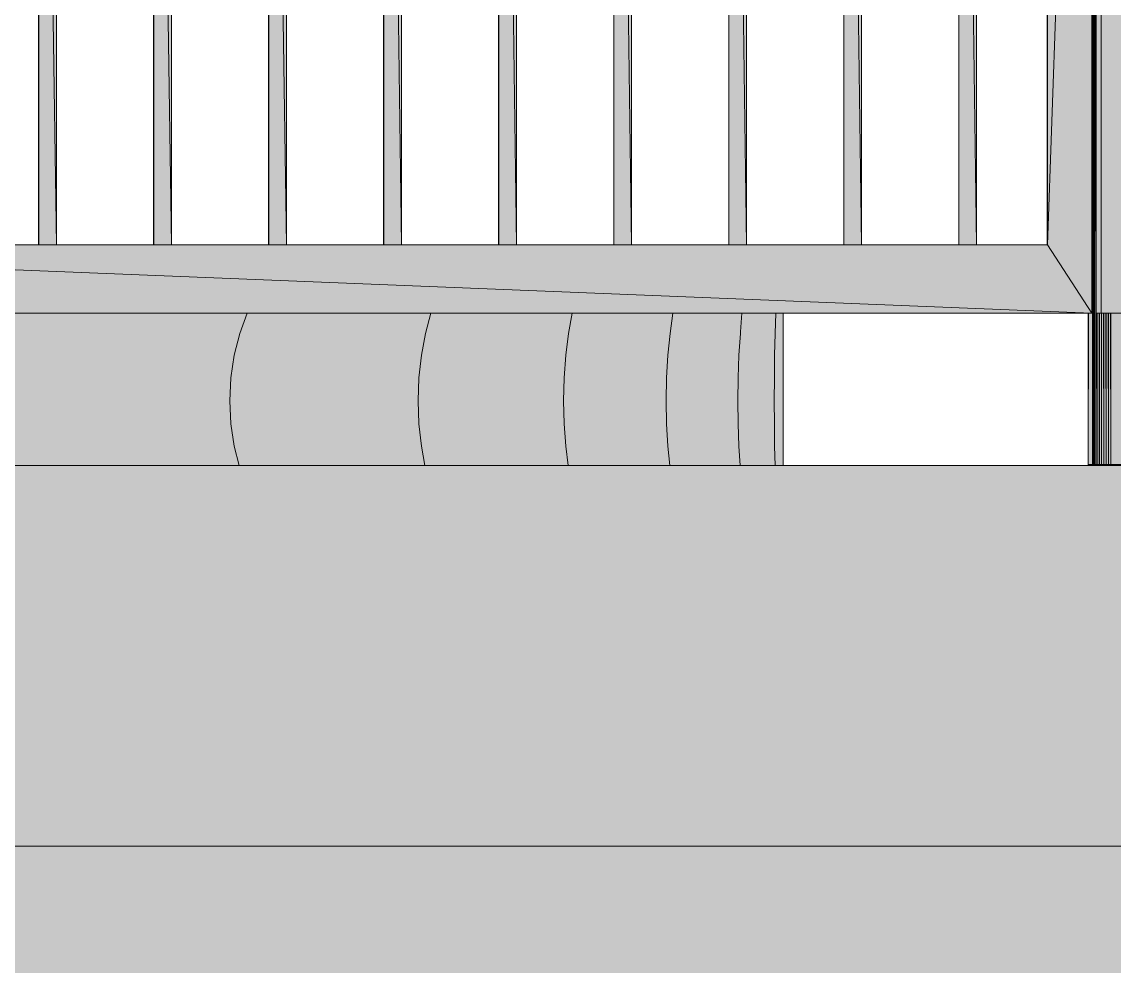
# Model space of a CAD drawing. Header units: millimetres. Extents: x 365175 to 2667127, y -330297 to -162108.
# Drawn here: x 1830988 to 1831705, y -319940 to -319320 of the extents above; entities that cross this region are included whole.
import ezdxf

# ---------------------------------------------------------------- set-up
doc = ezdxf.new("R2010")
doc.units = ezdxf.units.MM
doc.header["$MEASUREMENT"] = 0
doc.linetypes.add('Wipeout_Contour', pattern=[1000, 0, -1000])
doc.layers.add('Sols_ Dalles', color=7, linetype='Continuous')
doc.layers.add('Structure - Murs extérieurs', color=7, linetype='Continuous')
pattern_1 = [(0, (1445436.05, -319510.98), (0, 86.60254), [0, -50]), (0, (1445461.05, -319467.68), (0, 86.60254), [0, -50])]

# ---------------------------------------------------------------- blocks, each defined once
blk = doc.blocks.new('Élément de coupe_498_6', base_point=(1445436.05, -319510.98))
at = {"color": 254, "linetype": 'Wipeout_Contour', "lineweight": 0, "ltscale": 7587371.777575616}
blk.add_wipeout([(1805984.01, -319860.98), (1933356.39, -319860.98), (1933356.39, -319610.98), (1805984.01, -319610.98)], dxfattribs=at)
at = {"linetype": 'Continuous', "lineweight": 5, "true_color": 0x00e7c4}
h = blk.add_hatch(dxfattribs=at)
h.set_pattern_fill('Plâtre_0006', color=120, style=0, pattern_type=2)
h.set_pattern_definition(pattern_1)
h.paths.add_polyline_path([(1805984.01, -319860.98), (1933356.39, -319860.98), (1933356.39, -319610.98), (1805984.01, -319610.98)])
at = {"color": 7, "linetype": 'Continuous', "lineweight": 5}
for p, q in [((1933356.39, -319610.98), (1805984.01, -319610.98)), ((1933356.39, -319860.98), (1805984.01, -319860.98))]:
    blk.add_line(p, q, dxfattribs=at)
blk = doc.blocks.new('*X735', base_point=(1445436.05, -319510.98))
at = {"layer": 'Sols_ Dalles', "color": 7, "linetype": 'Continuous', "lineweight": 5}
for p, q in [((1831482.46, -319510.98), (1831482.06, -319524.32)), ((1831482.46, -319510.98), (1831482.06, -319524.32)), ((1831482.06, -319524.32), (1831481.75, -319538.62)), ((1831482.06, -319524.32), (1831481.75, -319538.62)), ((1831481.75, -319538.62), (1831481.57, -319553.44)), ((1831481.75, -319538.62), (1831481.57, -319553.44)), ((1831481.57, -319553.44), (1831481.51, -319568.51)), ((1831481.57, -319553.44), (1831481.51, -319568.51)), ((1831481.51, -319568.51), (1831481.57, -319583.58)), ((1831481.51, -319568.51), (1831481.57, -319583.58)), ((1831481.57, -319583.58), (1831481.75, -319598.4)), ((1831481.57, -319583.58), (1831481.75, -319598.4)), ((1831481.75, -319598.4), (1831482.02, -319610.98)), ((1831481.75, -319598.4), (1831482.02, -319610.98))]:
    blk.add_line(p, q, dxfattribs=at)
blk = doc.blocks.new('*X736', base_point=(1445436.05, -319510.98))
at = {"layer": 'Sols_ Dalles', "color": 7, "linetype": 'Continuous', "lineweight": 5}
blk.add_line((1831460.28, -319510.98), (1831459.46, -319523.31), dxfattribs=at)
blk.add_line((1831460.28, -319510.98), (1831459.46, -319523.31), dxfattribs=at)
blk = doc.blocks.new('*X737', base_point=(1445436.05, -319510.98))
at = {"layer": 'Sols_ Dalles', "color": 7, "linetype": 'Continuous', "lineweight": 5}
for p, q in [((1831459.46, -319523.31), (1831459.36, -319524.32)), ((1831459.46, -319523.31), (1831459.36, -319524.32)), ((1831459.36, -319524.32), (1831458.35, -319538.62)), ((1831459.36, -319524.32), (1831458.35, -319538.62)), ((1831458.35, -319538.62), (1831457.73, -319553.44)), ((1831458.35, -319538.62), (1831457.73, -319553.44)), ((1831457.73, -319553.44), (1831457.53, -319568.51)), ((1831457.73, -319553.44), (1831457.53, -319568.51)), ((1831457.53, -319568.51), (1831457.73, -319583.58)), ((1831457.53, -319568.51), (1831457.73, -319583.58)), ((1831457.73, -319583.58), (1831458.35, -319598.4)), ((1831457.73, -319583.58), (1831458.35, -319598.4)), ((1831458.35, -319598.4), (1831459.24, -319610.98)), ((1831458.35, -319598.4), (1831459.24, -319610.98))]:
    blk.add_line(p, q, dxfattribs=at)
blk = doc.blocks.new('*X738', base_point=(1445436.05, -319510.98))
at = {"layer": 'Sols_ Dalles', "color": 7, "linetype": 'Continuous', "lineweight": 5}
for p, q in [((1831414.98, -319510.98), (1831413.11, -319524.32)), ((1831414.98, -319510.98), (1831413.11, -319524.32)), ((1831413.11, -319524.32), (1831411.73, -319538.62)), ((1831413.11, -319524.32), (1831411.73, -319538.62)), ((1831411.73, -319538.62), (1831410.89, -319553.44)), ((1831411.73, -319538.62), (1831410.89, -319553.44)), ((1831410.89, -319553.44), (1831410.61, -319568.51)), ((1831410.89, -319553.44), (1831410.61, -319568.51)), ((1831410.61, -319568.51), (1831410.89, -319583.58)), ((1831410.61, -319568.51), (1831410.89, -319583.58)), ((1831410.89, -319583.58), (1831411.73, -319598.4)), ((1831410.89, -319583.58), (1831411.73, -319598.4)), ((1831411.73, -319598.4), (1831412.95, -319610.98)), ((1831411.73, -319598.4), (1831412.95, -319610.98))]:
    blk.add_line(p, q, dxfattribs=at)
blk = doc.blocks.new('*X739', base_point=(1445436.05, -319510.98))
at = {"layer": 'Sols_ Dalles', "color": 7, "linetype": 'Continuous', "lineweight": 5}
for p, q in [((1831348.85, -319510.98), (1831346.46, -319524.32)), ((1831348.85, -319510.98), (1831346.46, -319524.32)), ((1831346.46, -319524.32), (1831344.69, -319538.62)), ((1831346.46, -319524.32), (1831344.69, -319538.62)), ((1831344.69, -319538.62), (1831343.62, -319553.44)), ((1831344.69, -319538.62), (1831343.62, -319553.44)), ((1831343.62, -319553.44), (1831343.26, -319568.51)), ((1831343.62, -319553.44), (1831343.26, -319568.51)), ((1831343.26, -319568.51), (1831343.62, -319583.58)), ((1831343.26, -319568.51), (1831343.62, -319583.58)), ((1831343.62, -319583.58), (1831344.69, -319598.4)), ((1831343.62, -319583.58), (1831344.69, -319598.4)), ((1831344.69, -319598.4), (1831346.25, -319610.98)), ((1831344.69, -319598.4), (1831346.25, -319610.98))]:
    blk.add_line(p, q, dxfattribs=at)
blk = doc.blocks.new('*X741', base_point=(1445436.05, -319510.98))
at = {"layer": 'Sols_ Dalles', "color": 7, "linetype": 'Continuous', "lineweight": 5}
for p, q in [((1831256.02, -319510.98), (1831252.49, -319524.32)), ((1831256.02, -319510.98), (1831252.49, -319524.32)), ((1831252.49, -319524.32), (1831249.89, -319538.62)), ((1831252.49, -319524.32), (1831249.89, -319538.62)), ((1831249.89, -319538.62), (1831248.31, -319553.44)), ((1831249.89, -319538.62), (1831248.31, -319553.44)), ((1831248.31, -319553.44), (1831247.78, -319568.51)), ((1831248.31, -319553.44), (1831247.78, -319568.51)), ((1831247.78, -319568.51), (1831248.31, -319583.58)), ((1831247.78, -319568.51), (1831248.31, -319583.58)), ((1831248.31, -319583.58), (1831249.89, -319598.4)), ((1831248.31, -319583.58), (1831249.89, -319598.4)), ((1831249.89, -319598.4), (1831252.18, -319610.98)), ((1831249.89, -319598.4), (1831252.18, -319610.98))]:
    blk.add_line(p, q, dxfattribs=at)
blk = doc.blocks.new('*X743', base_point=(1445436.05, -319510.98))
at = {"layer": 'Sols_ Dalles', "color": 7, "linetype": 'Continuous', "lineweight": 5}
for p, q in [((1831135.51, -319510.98), (1831130.65, -319524.32)), ((1831135.51, -319510.98), (1831130.65, -319524.32)), ((1831130.65, -319524.32), (1831127.06, -319538.62)), ((1831130.65, -319524.32), (1831127.06, -319538.62)), ((1831127.06, -319538.62), (1831124.88, -319553.44)), ((1831127.06, -319538.62), (1831124.88, -319553.44)), ((1831124.88, -319553.44), (1831124.15, -319568.51)), ((1831124.88, -319553.44), (1831124.15, -319568.51)), ((1831124.15, -319568.51), (1831124.88, -319583.58)), ((1831124.15, -319568.51), (1831124.88, -319583.58)), ((1831124.88, -319583.58), (1831127.06, -319598.4)), ((1831124.88, -319583.58), (1831127.06, -319598.4)), ((1831127.06, -319598.4), (1831130.21, -319610.98)), ((1831127.06, -319598.4), (1831130.21, -319610.98))]:
    blk.add_line(p, q, dxfattribs=at)
blk = doc.blocks.new('Élément de coupe_557_6', base_point=(1445436.05, -319510.98))
at = {"layer": 'Sols_ Dalles', "linetype": 'Continuous', "lineweight": 0, "true_color": 0x000000}
for points in [[(1831056.81, -319510.98), (1830964.28, -319510.98), (1830964.28, -319610.98), (1831056.81, -319610.98)], [(1831141.33, -319510.98), (1831056.81, -319510.98), (1831056.81, -319610.98), (1831141.33, -319610.98)], [(1831217.43, -319510.98), (1831141.33, -319510.98), (1831141.33, -319610.98), (1831217.43, -319610.98)], [(1831217.43, -319610.98), (1831284.7, -319610.98), (1831284.7, -319510.98), (1831217.43, -319510.98)], [(1831284.59, -319510.98), (1831246.48, -319510.98), (1831284.7, -319597.37), (1831284.7, -319511.23)], [(1831342.82, -319510.98), (1831284.7, -319510.98), (1831284.7, -319610.98), (1831342.82, -319610.98)], [(1831284.7, -319597.37), (1831289.72, -319610.98), (1831321.49, -319610.98), (1831312.1, -319585.53), (1831312.1, -319510.98), (1831303.91, -319510.98), (1831303.91, -319563.31), (1831284.7, -319511.23)], [(1831341.65, -319510.98), (1831333.45, -319510.98), (1831333.45, -319610.98), (1831341.65, -319610.98)], [(1831391.47, -319510.98), (1831342.82, -319510.98), (1831342.82, -319610.98), (1831391.47, -319610.98)], [(1831360.52, -319510.98), (1831360.52, -319610.98), (1831367.7, -319610.98), (1831367.7, -319510.98)], [(1831386.43, -319510.98), (1831386.43, -319610.98), (1831391.47, -319610.98), (1831391.47, -319510.98)], [(1831391.47, -319510.98), (1831391.47, -319610.98), (1831430.42, -319610.98), (1831430.42, -319510.98)], [(1831391.47, -319510.98), (1831391.47, -319610.98), (1831393.28, -319610.98), (1831393.28, -319510.98)], [(1831430.42, -319510.98), (1831402.02, -319510.98), (1831402.02, -319610.98), (1831430.42, -319610.98)], [(1831430.42, -319510.98), (1831430.42, -319610.98), (1831459.46, -319610.98), (1831459.46, -319510.98)], [(1831430.42, -319510.98), (1831430.42, -319610.98), (1831459.46, -319610.98), (1831459.46, -319510.98)], [(1831478.45, -319510.98), (1831459.46, -319510.98), (1831459.46, -319610.98), (1831478.45, -319610.98)], [(1831478.45, -319510.98), (1831459.46, -319510.98), (1831459.46, -319610.98), (1831478.45, -319610.98)], [(1831487.29, -319510.98), (1831478.45, -319510.98), (1831478.45, -319610.98), (1831487.29, -319610.98)], [(1831487.29, -319510.98), (1831478.45, -319510.98), (1831478.45, -319610.98), (1831487.29, -319610.98)]]:
    blk.add_hatch(color=18, dxfattribs=at).paths.add_polyline_path(points)
at = {"layer": 'Sols_ Dalles', "color": 250, "linetype": 'Continuous', "lineweight": 5, "true_color": 0x1f1f1f}
for p, q in [((1830964.28, -319510.98), (1831056.81, -319510.98)), ((1831056.81, -319510.98), (1831141.33, -319510.98)), ((1831141.33, -319510.98), (1831217.43, -319510.98)), ((1831217.43, -319510.98), (1831246.48, -319510.98)), ((1831487.29, -319610.98), (1831487.29, -319510.98))]:
    blk.add_line(p, q, dxfattribs=at)
at = {"layer": 'Sols_ Dalles', "lineweight": 0}
for name in ['*X743', '*X741', '*X739', '*X738', '*X736', '*X735', '*X737']:
    blk.add_blockref(name, (1445436.05, -319510.98), dxfattribs=at)
blk = doc.blocks.new('Élément de coupe_560_6', base_point=(1445436.05, -319510.98))
at = {"linetype": 'Continuous', "lineweight": 0, "true_color": 0x000000}
for points in [[(1831660.92, -319466.04), (1831689.96, -318622.09), (1831660.92, -318649.87), (1831660.92, -319001.35), (1831660.95, -319002.56), (1831660.95, -319003.77), (1831660.92, -319004.97)], [(1831689.96, -318622.09), (1831660.92, -319466.04), (1831689.96, -319510.98)], [(1831666.45, -319305.45), (1831666.45, -319474.59), (1831689.96, -319510.98), (1831689.96, -318622.09)], [(1830998.74, -318649.87), (1830998.61, -319466.04), (1830998.74, -319466.04)], [(1830998.74, -318649.87), (1830998.61, -319466.04), (1830998.74, -319466.04)], [(1830998.61, -319466.04), (1830998.74, -318649.87), (1830998.61, -318649.87)], [(1830998.61, -319466.04), (1830998.74, -318649.87), (1830998.61, -318649.87)], [(1831010.35, -318649.87), (1830998.74, -318649.87), (1831010.35, -319466.04)], [(1830998.74, -319466.04), (1831010.35, -319466.04), (1830998.74, -318649.87)], [(1831074.24, -318649.87), (1831074.11, -319466.04), (1831074.24, -319466.04)], [(1831074.24, -318649.87), (1831074.11, -319466.04), (1831074.24, -319466.04)], [(1831074.11, -319466.04), (1831074.24, -318649.87), (1831074.11, -318649.87)], [(1831074.11, -319466.04), (1831074.24, -318649.87), (1831074.11, -318649.87)], [(1831085.85, -318649.87), (1831074.24, -318649.87), (1831085.85, -319466.04)], [(1831074.24, -319466.04), (1831085.85, -319466.04), (1831074.24, -318649.87)], [(1831149.74, -318649.87), (1831149.61, -319466.04), (1831149.74, -319466.04)], [(1831149.74, -318649.87), (1831149.61, -319466.04), (1831149.74, -319466.04)], [(1831149.61, -319466.04), (1831149.74, -318649.87), (1831149.61, -318649.87)], [(1831149.61, -319466.04), (1831149.74, -318649.87), (1831149.61, -318649.87)], [(1831161.35, -318649.87), (1831149.74, -318649.87), (1831161.35, -319466.04)], [(1831149.74, -319466.04), (1831161.35, -319466.04), (1831149.74, -318649.87)], [(1831225.24, -318649.87), (1831225.11, -319466.04), (1831225.24, -319466.04)], [(1831225.24, -318649.87), (1831225.11, -319466.04), (1831225.24, -319466.04)], [(1831225.11, -319466.04), (1831225.24, -318649.87), (1831225.11, -318649.87)], [(1831225.11, -319466.04), (1831225.24, -318649.87), (1831225.11, -318649.87)], [(1831236.86, -318649.87), (1831225.24, -318649.87), (1831236.86, -319466.04)], [(1831225.24, -319466.04), (1831236.86, -319466.04), (1831225.24, -318649.87)], [(1831300.61, -319466.04), (1831300.74, -319466.04), (1831300.74, -318649.87)], [(1831300.61, -319466.04), (1831300.74, -319466.04), (1831300.74, -318649.87)], [(1831300.61, -319466.04), (1831300.74, -318649.87), (1831300.61, -318649.87)], [(1831300.61, -319466.04), (1831300.74, -318649.87), (1831300.61, -318649.87)], [(1831312.36, -318649.87), (1831300.74, -318649.87), (1831312.36, -319466.04)], [(1831300.74, -319466.04), (1831312.36, -319466.04), (1831300.74, -318649.87)], [(1831376.11, -319466.04), (1831376.24, -319466.04), (1831376.24, -318649.87)], [(1831376.11, -319466.04), (1831376.24, -319466.04), (1831376.24, -318649.87)], [(1831376.11, -319466.04), (1831376.24, -318649.87), (1831376.11, -318649.87)], [(1831376.11, -319466.04), (1831376.24, -318649.87), (1831376.11, -318649.87)], [(1831387.86, -318649.87), (1831376.24, -318649.87), (1831387.86, -319466.04)], [(1831376.24, -319466.04), (1831387.86, -319466.04), (1831376.24, -318649.87)], [(1831451.62, -319466.04), (1831451.75, -319466.04), (1831451.75, -318649.87)], [(1831451.62, -319466.04), (1831451.75, -319466.04), (1831451.75, -318649.87)], [(1831451.62, -319466.04), (1831451.75, -318649.87), (1831451.62, -318649.87)], [(1831451.62, -319466.04), (1831451.75, -318649.87), (1831451.62, -318649.87)], [(1831463.36, -318649.87), (1831451.75, -318649.87), (1831463.36, -319466.04)], [(1831451.75, -319466.04), (1831463.36, -319466.04), (1831451.75, -318649.87)], [(1831527.12, -319466.04), (1831527.25, -319466.04), (1831527.25, -318649.87)], [(1831527.12, -319466.04), (1831527.25, -319466.04), (1831527.25, -318649.87)], [(1831527.12, -319466.04), (1831527.25, -318649.87), (1831527.12, -318649.87)], [(1831527.12, -319466.04), (1831527.25, -318649.87), (1831527.12, -318649.87)], [(1831538.86, -318649.87), (1831527.25, -318649.87), (1831538.86, -319466.04)], [(1831527.25, -319466.04), (1831538.86, -319466.04), (1831527.25, -318649.87)], [(1831660.87, -319005.97), (1831660.86, -319047.74), (1831660.92, -319466.04), (1831660.92, -319004.97)], [(1831660.87, -319005.97), (1831660.86, -319047.74), (1831660.92, -319466.04), (1831660.92, -319004.97)], [(1831602.62, -319009.01), (1831602.62, -319466.04), (1831602.69, -319009.02)], [(1831602.62, -319009.01), (1831602.62, -319466.04), (1831602.69, -319009.02)], [(1831602.62, -319466.04), (1831602.75, -319466.04), (1831602.75, -319009.02), (1831602.69, -319009.02)], [(1831602.62, -319466.04), (1831602.75, -319466.04), (1831602.75, -319009.02), (1831602.69, -319009.02)], [(1831607.86, -319009.35), (1831602.75, -319009.02), (1831602.75, -319466.04), (1831614.36, -319466.04)], [(1831614.36, -319009.77), (1831607.86, -319009.35), (1831614.36, -319466.04)], [(1831660.6, -319466.04), (1831660.92, -319466.04), (1831660.67, -319047.74)], [(1831660.6, -319466.04), (1831660.92, -319466.04), (1831660.67, -319047.74)], [(1831660.6, -319047.74), (1831660.6, -319466.04), (1831660.66, -319047.74)], [(1831660.6, -319047.74), (1831660.6, -319466.04), (1831660.66, -319047.74)], [(1831660.67, -319047.74), (1831660.92, -319466.04), (1831660.86, -319047.74)], [(1831660.67, -319047.74), (1831660.92, -319466.04), (1831660.86, -319047.74)], [(1831689.96, -319510.98), (1830574.86, -319466.04), (1830545.82, -319510.98)], [(1830574.86, -319466.04), (1831689.96, -319510.98), (1831660.92, -319466.04)], [(1831666.45, -319474.59), (1831666.45, -319510.03), (1831689.96, -319510.98)], [(1831666.45, -319510.98), (1831689.96, -319510.98), (1831666.45, -319510.03)]]:
    blk.add_hatch(color=18, dxfattribs=at).paths.add_polyline_path(points)
at = {"color": 7, "linetype": 'Continuous', "lineweight": 20}
for p, q in [((1831660.92, -319466.04), (1831689.96, -318622.09)), ((1831689.96, -318622.09), (1831689.96, -319510.98)), ((1830998.74, -318649.87), (1830998.61, -319466.04)), ((1830998.61, -319466.04), (1830998.61, -318649.87)), ((1830998.74, -318649.87), (1831010.35, -319466.04)), ((1830998.74, -319466.04), (1830998.74, -318649.87)), ((1831010.35, -318649.87), (1831010.35, -319466.04)), ((1831074.24, -318649.87), (1831074.11, -319466.04)), ((1831074.11, -319466.04), (1831074.11, -318649.87)), ((1831074.24, -318649.87), (1831085.85, -319466.04)), ((1831074.24, -319466.04), (1831074.24, -318649.87)), ((1831085.85, -318649.87), (1831085.85, -319466.04)), ((1831149.74, -318649.87), (1831149.61, -319466.04)), ((1831149.61, -319466.04), (1831149.61, -318649.87)), ((1831149.74, -318649.87), (1831161.35, -319466.04)), ((1831149.74, -319466.04), (1831149.74, -318649.87)), ((1831161.35, -318649.87), (1831161.35, -319466.04)), ((1831225.24, -318649.87), (1831225.11, -319466.04)), ((1831225.11, -319466.04), (1831225.11, -318649.87)), ((1831225.24, -318649.87), (1831236.86, -319466.04)), ((1831225.24, -319466.04), (1831225.24, -318649.87)), ((1831236.86, -318649.87), (1831236.86, -319466.04)), ((1831300.74, -318649.87), (1831300.61, -319466.04)), ((1831300.61, -319466.04), (1831300.61, -318649.87)), ((1831300.74, -318649.87), (1831312.36, -319466.04)), ((1831300.74, -319466.04), (1831300.74, -318649.87)), ((1831312.36, -318649.87), (1831312.36, -319466.04)), ((1831376.24, -318649.87), (1831376.11, -319466.04)), ((1831376.11, -319466.04), (1831376.11, -318649.87)), ((1831376.24, -318649.87), (1831387.86, -319466.04)), ((1831376.24, -319466.04), (1831376.24, -318649.87)), ((1831387.86, -318649.87), (1831387.86, -319466.04)), ((1831451.75, -318649.87), (1831451.62, -319466.04)), ((1831451.62, -319466.04), (1831451.62, -318649.87)), ((1831451.75, -318649.87), (1831463.36, -319466.04)), ((1831451.75, -319466.04), (1831451.75, -318649.87)), ((1831463.36, -318649.87), (1831463.36, -319466.04)), ((1831527.25, -318649.87), (1831527.12, -319466.04)), ((1831527.12, -319466.04), (1831527.12, -318649.87)), ((1831527.25, -318649.87), (1831538.86, -319466.04)), ((1831527.25, -319466.04), (1831527.25, -318649.87)), ((1831538.86, -318649.87), (1831538.86, -319466.04)), ((1831660.92, -319466.04), (1831660.92, -318649.87)), ((1831602.62, -319466.04), (1831602.62, -319009.01)), ((1831602.69, -319009.02), (1831602.62, -319466.04)), ((1831602.75, -319466.04), (1831602.75, -319009.02)), ((1831607.86, -319009.35), (1831614.36, -319466.04)), ((1831614.36, -319009.77), (1831614.36, -319466.04)), ((1831660.6, -319466.04), (1831660.6, -319047.74)), ((1831660.6, -319466.04), (1831660.67, -319047.74)), ((1831660.92, -319466.04), (1831660.67, -319047.74)), ((1831660.92, -319466.04), (1831660.86, -319047.74)), ((1830574.86, -319466.04), (1831689.96, -319510.98)), ((1830574.86, -319466.04), (1831660.92, -319466.04)), ((1831660.92, -319466.04), (1831689.96, -319510.98)), ((1831689.96, -319510.98), (1831246.48, -319510.98))]:
    blk.add_line(p, q, dxfattribs=at)
blk = doc.blocks.new('Élément de coupe_561_6', base_point=(1445436.05, -319510.98))
at = {"layer": 'Structure - Murs extérieurs', "linetype": 'Continuous', "lineweight": 0, "true_color": 0x000000}
for points in [[(1831696.17, -318610.98), (1831692.76, -318610.98), (1831692.76, -319000.28), (1831695.64, -319000.28), (1831695.64, -319011.39), (1831692.76, -319011.39), (1831692.76, -319510.98), (1831696.17, -319510.98)], [(1831696.17, -318610.98), (1831692.76, -318610.98), (1831692.76, -319000.28), (1831695.64, -319000.28), (1831695.64, -319011.39), (1831692.76, -319011.39), (1831692.76, -319510.98), (1831696.17, -319510.98)], [(1831961.47, -318610.98), (1831696.17, -318610.98), (1831696.17, -319510.98), (1831961.47, -319510.98)]]:
    blk.add_hatch(color=18, dxfattribs=at).paths.add_polyline_path(points)
at = {"layer": 'Structure - Murs extérieurs', "color": 7, "linetype": 'Continuous', "lineweight": 5}
for p, q in [((1831696.17, -318610.98), (1831696.17, -319510.98)), ((1831692.76, -319510.98), (1831692.76, -319011.39)), ((1831696.17, -319510.98), (1831692.76, -319510.98)), ((1831696.17, -319510.98), (1831961.47, -319510.98))]:
    blk.add_line(p, q, dxfattribs=at)
blk = doc.blocks.new('Élément de coupe_562_6', base_point=(1445436.05, -319510.98))
at = {"linetype": 'Continuous', "lineweight": 0, "true_color": 0x000000}
for points in [[(1831687.46, -319610.38), (1831687.57, -319610.52), (1831687.57, -319610.38)], [(1831687.46, -319610.38), (1831687.57, -319610.52), (1831687.57, -319610.38)], [(1831687.46, -319610.98), (1831687.57, -319610.98), (1831687.57, -319610.52), (1831687.46, -319610.38)], [(1831687.46, -319610.98), (1831687.57, -319610.98), (1831687.57, -319610.52), (1831687.46, -319610.38)], [(1831690.42, -319610.38), (1831690.3, -319610.38), (1831690.3, -319610.98), (1831690.42, -319610.98)], [(1831690.42, -319610.38), (1831690.3, -319610.38), (1831690.3, -319610.98), (1831690.42, -319610.98)], [(1831690.42, -319610.38), (1831690.42, -319610.98), (1831702.41, -319610.98), (1831702.41, -319610.38)], [(1831690.42, -319610.38), (1831690.42, -319610.98), (1831702.41, -319610.98), (1831702.41, -319610.38)], [(1832014.4, -319610.38), (1832014.4, -319610.51), (1832026.4, -319610.38)], [(1832014.4, -319610.98), (1832026.4, -319610.98), (1832026.4, -319610.38), (1832014.4, -319610.51)]]:
    blk.add_hatch(color=18, dxfattribs=at).paths.add_polyline_path(points)
at = {"color": 7, "linetype": 'Continuous', "lineweight": 20}
for p, q in [((1831687.46, -319610.38), (1831687.46, -319610.98)), ((1831687.95, -319610.98), (1831687.46, -319610.38)), ((1831687.57, -319610.38), (1831687.46, -319610.38)), ((1831690.3, -319610.38), (1831687.57, -319610.38)), ((1831690.42, -319610.38), (1831690.3, -319610.38)), ((1831702.41, -319610.38), (1831690.42, -319610.38)), ((1831690.42, -319610.38), (1831690.42, -319610.98)), ((1832014.4, -319610.38), (1831702.41, -319610.38)), ((1832026.4, -319610.38), (1831970.4, -319610.98)), ((1832026.4, -319610.38), (1832014.4, -319610.38)), ((1832026.4, -319610.98), (1832026.4, -319610.38))]:
    blk.add_line(p, q, dxfattribs=at)
blk = doc.blocks.new('Élément de coupe_563_6', base_point=(1445436.05, -319510.98))
at = {"linetype": 'Continuous', "lineweight": 0, "true_color": 0x000000}
for points in [[(1831687.57, -319610.98), (1831690.3, -319610.98), (1831690.3, -319011.39), (1831689.96, -319011.39), (1831689.96, -319510.98), (1831687.82, -319510.98)], [(1831687.57, -319610.98), (1831690.3, -319610.98), (1831690.3, -319011.39), (1831689.96, -319011.39), (1831689.96, -319510.98), (1831687.82, -319510.98)], [(1831690.3, -319610.98), (1831690.36, -319011.39), (1831690.3, -319011.39)], [(1831690.3, -319610.98), (1831690.36, -319011.39), (1831690.3, -319011.39)], [(1831690.36, -319011.39), (1831690.3, -319610.38), (1831690.32, -319610.38), (1831690.41, -319610.38), (1831690.41, -319011.39)], [(1831690.36, -319011.39), (1831690.3, -319610.38), (1831690.32, -319610.38), (1831690.41, -319610.38), (1831690.41, -319011.39)], [(1831690.41, -319610.38), (1831690.74, -319610.38), (1831690.74, -319011.39), (1831690.59, -319011.39)], [(1831690.41, -319610.38), (1831690.74, -319610.38), (1831690.74, -319011.39), (1831690.59, -319011.39)], [(1831690.41, -319011.39), (1831690.41, -319610.98), (1831690.59, -319011.39)], [(1831690.41, -319011.39), (1831690.41, -319610.98), (1831690.59, -319011.39)], [(1831691.02, -319011.39), (1831690.74, -319011.39), (1831690.74, -319610.98)], [(1831691.02, -319011.39), (1831690.74, -319011.39), (1831690.74, -319610.98)], [(1831691.02, -319011.39), (1831690.74, -319610.38), (1831691.26, -319610.38), (1831691.26, -319011.39)], [(1831691.02, -319011.39), (1831690.74, -319610.38), (1831691.26, -319610.38), (1831691.26, -319011.39)], [(1831691.64, -319011.39), (1831691.26, -319610.38), (1831691.97, -319610.38), (1831691.97, -319011.39)], [(1831691.64, -319011.39), (1831691.26, -319610.38), (1831691.97, -319610.38), (1831691.97, -319011.39)], [(1831691.64, -319011.39), (1831691.26, -319011.39), (1831691.26, -319610.98)], [(1831691.64, -319011.39), (1831691.26, -319011.39), (1831691.26, -319610.98)], [(1831691.97, -319011.39), (1831691.97, -319610.98), (1831692.44, -319011.39)], [(1831691.97, -319011.39), (1831691.97, -319610.98), (1831692.44, -319011.39)], [(1831691.97, -319610.38), (1831692.84, -319610.38), (1831692.84, -319510.98), (1831692.76, -319510.98), (1831692.76, -319011.39), (1831692.44, -319011.39)], [(1831691.97, -319610.38), (1831692.84, -319610.38), (1831692.84, -319510.98), (1831692.76, -319510.98), (1831692.76, -319011.39), (1831692.44, -319011.39)], [(1831702.41, -319610.98), (1832014.4, -319610.98), (1831961.47, -319424.68), (1831961.47, -319510.98), (1831702.41, -319510.98)], [(1831687.57, -319510.98), (1831687.57, -319610.98), (1831687.82, -319510.98)], [(1831687.57, -319510.98), (1831687.57, -319610.98), (1831687.82, -319510.98)], [(1831692.84, -319610.98), (1831692.94, -319510.98), (1831692.84, -319510.98)], [(1831692.94, -319510.98), (1831692.84, -319610.38), (1831693.9, -319610.38), (1831693.9, -319510.98)], [(1831692.84, -319610.98), (1831692.94, -319510.98), (1831692.84, -319510.98)], [(1831692.94, -319510.98), (1831692.84, -319610.38), (1831693.9, -319610.38), (1831693.9, -319510.98)], [(1831693.9, -319510.98), (1831693.9, -319610.38), (1831695.08, -319610.38), (1831694.98, -319510.98)], [(1831693.9, -319510.98), (1831693.9, -319610.38), (1831695.08, -319610.38), (1831694.98, -319510.98)], [(1831694.98, -319510.98), (1831695.08, -319610.98), (1831695.08, -319510.98)], [(1831694.98, -319510.98), (1831695.08, -319610.98), (1831695.08, -319510.98)], [(1831695.08, -319510.98), (1831695.08, -319610.38), (1831696.4, -319610.38), (1831696.28, -319510.98), (1831696.17, -319510.98)], [(1831695.08, -319510.98), (1831695.08, -319610.38), (1831696.4, -319610.38), (1831696.28, -319510.98), (1831696.17, -319510.98)], [(1831696.28, -319510.98), (1831696.4, -319610.98), (1831696.4, -319510.98)], [(1831696.28, -319510.98), (1831696.4, -319610.98), (1831696.4, -319510.98)], [(1831697.68, -319510.98), (1831696.4, -319510.98), (1831696.4, -319610.38), (1831697.81, -319610.38)], [(1831697.68, -319510.98), (1831696.4, -319510.98), (1831696.4, -319610.38), (1831697.81, -319610.38)], [(1831697.68, -319510.98), (1831697.81, -319610.98), (1831697.81, -319510.98)], [(1831697.68, -319510.98), (1831697.81, -319610.98), (1831697.81, -319510.98)], [(1831699.17, -319510.98), (1831697.81, -319510.98), (1831697.81, -319610.38), (1831699.3, -319610.38)], [(1831699.17, -319510.98), (1831697.81, -319510.98), (1831697.81, -319610.38), (1831699.3, -319610.38)], [(1831699.17, -319510.98), (1831699.3, -319610.98), (1831699.3, -319510.98)], [(1831699.17, -319510.98), (1831699.3, -319610.98), (1831699.3, -319510.98)], [(1831699.3, -319510.98), (1831699.3, -319610.38), (1831700.84, -319610.38), (1831700.7, -319510.98)], [(1831699.3, -319510.98), (1831699.3, -319610.38), (1831700.84, -319610.38), (1831700.7, -319510.98)], [(1831700.7, -319510.98), (1831700.84, -319610.98), (1831700.84, -319510.98)], [(1831700.7, -319510.98), (1831700.84, -319610.98), (1831700.84, -319510.98)], [(1831700.84, -319510.98), (1831700.84, -319610.38), (1831702.41, -319610.38), (1831702.27, -319510.98)], [(1831700.84, -319510.98), (1831700.84, -319610.38), (1831702.41, -319610.38), (1831702.27, -319510.98)], [(1831702.27, -319510.98), (1831702.41, -319610.98), (1831702.41, -319510.98)], [(1831702.27, -319510.98), (1831702.41, -319610.98), (1831702.41, -319510.98)], [(1831702.41, -319610.98), (1831852.53, -319610.98), (1831852.53, -319510.98), (1831702.41, -319510.98)]]:
    blk.add_hatch(color=18, dxfattribs=at).paths.add_polyline_path(points)
at = {"color": 7, "linetype": 'Continuous', "lineweight": 20}
for p, q in [((1831690.3, -319610.98), (1831690.3, -319011.39)), ((1831690.36, -319011.39), (1831690.3, -319610.98)), ((1831690.41, -319610.38), (1831690.41, -319011.39)), ((1831690.59, -319011.39), (1831690.41, -319610.38)), ((1831690.74, -319610.38), (1831690.74, -319011.39)), ((1831691.02, -319011.39), (1831690.74, -319610.38)), ((1831691.26, -319610.38), (1831691.26, -319011.39)), ((1831691.64, -319011.39), (1831691.26, -319610.38)), ((1831692.44, -319011.39), (1831691.97, -319610.38)), ((1831691.97, -319610.38), (1831691.97, -319011.39)), ((1831687.57, -319610.38), (1831687.57, -319510.98)), ((1831687.82, -319510.98), (1831687.57, -319610.98)), ((1831692.84, -319610.38), (1831692.84, -319510.98)), ((1831692.94, -319510.98), (1831692.84, -319610.38)), ((1831693.9, -319610.38), (1831693.9, -319510.98)), ((1831694.98, -319510.98), (1831695.08, -319610.38)), ((1831695.08, -319610.38), (1831695.08, -319510.98)), ((1831696.28, -319510.98), (1831696.4, -319610.38)), ((1831696.4, -319610.38), (1831696.4, -319510.98)), ((1831697.68, -319510.98), (1831697.81, -319610.38)), ((1831697.81, -319610.38), (1831697.81, -319510.98)), ((1831699.17, -319510.98), (1831699.3, -319610.38)), ((1831699.3, -319610.38), (1831699.3, -319510.98)), ((1831700.7, -319510.98), (1831700.84, -319610.38)), ((1831700.84, -319610.38), (1831700.84, -319510.98)), ((1831702.27, -319510.98), (1831702.41, -319610.98)), ((1831702.41, -319510.98), (1831702.41, -319610.98)), ((1831687.57, -319610.98), (1831687.57, -319610.38))]:
    blk.add_line(p, q, dxfattribs=at)

msp = doc.modelspace()

# ---------------------------------------------------------------- block references
at = {"lineweight": 0}
msp.add_blockref('Élément de coupe_560_6', (1445436.05, -319510.981), dxfattribs=at)
at = {"layer": 'Structure - Murs extérieurs', "lineweight": 0}
msp.add_blockref('Élément de coupe_561_6', (1445436.05, -319510.981), dxfattribs=at)

# ---------------------------------------------------------------- wipeouts: each hides what was drawn before it
at = {"color": 254, "linetype": 'Wipeout_Contour', "lineweight": 0, "ltscale": 7609605.31800538}
msp.add_wipeout([(1824949.475, -319860.981), (1925692.058, -319860.981), (1925692.058, -319610.981), (1824949.475, -319610.981)], dxfattribs=at)

# ---------------------------------------------------------------- next in the draw order: hatches: boundary and pattern name
at = {"linetype": 'Continuous', "lineweight": 5, "true_color": 0x00e7c4}
h = msp.add_hatch(dxfattribs=at)
h.set_pattern_fill('Plâtre_0006', color=120, style=0, pattern_type=2)
h.set_pattern_definition(pattern_1)
h.paths.add_polyline_path([(1824949.475, -319860.981), (1925692.058, -319860.981), (1925692.058, -319610.981), (1824949.475, -319610.981)])

# ---------------------------------------------------------------- next in the draw order: block references
at = {"lineweight": 0}
msp.add_blockref('Élément de coupe_498_6', (1445436.05, -319510.981), dxfattribs=at)

# ---------------------------------------------------------------- next in the draw order: hatches: boundary and pattern name
at = {"linetype": 'Continuous', "lineweight": 5}
for color, points in [(255, [(1804994.38, -319610.981), (1934827.773, -319610.981), (1934827.773, -322710.981), (1804994.38, -322710.981)]), (7, [(1804994.38, -319610.981), (1933356.391, -319610.981), (1933356.391, -319810.981), (1804994.38, -319810.981)])]:
    msp.add_hatch(color=color, dxfattribs=at).paths.add_polyline_path(points)

# ---------------------------------------------------------------- next in the draw order: linework, layer by layer
at = {"color": 7, "linetype": 'Continuous', "lineweight": 5}
for p, q in [((1925692.058, -319610.981), (1824949.475, -319610.981)), ((1925692.058, -319860.981), (1824949.475, -319860.981))]:
    msp.add_line(p, q, dxfattribs=at)

# ---------------------------------------------------------------- next in the draw order: block references
at = {"lineweight": 0}
for name in ['Élément de coupe_563_6', 'Élément de coupe_562_6']:
    msp.add_blockref(name, (1445436.05, -319510.981), dxfattribs=at)
at = {"layer": 'Sols_ Dalles', "lineweight": 0}
msp.add_blockref('Élément de coupe_557_6', (1445436.05, -319510.981), dxfattribs=at)

doc.saveas('drawing.dxf')
